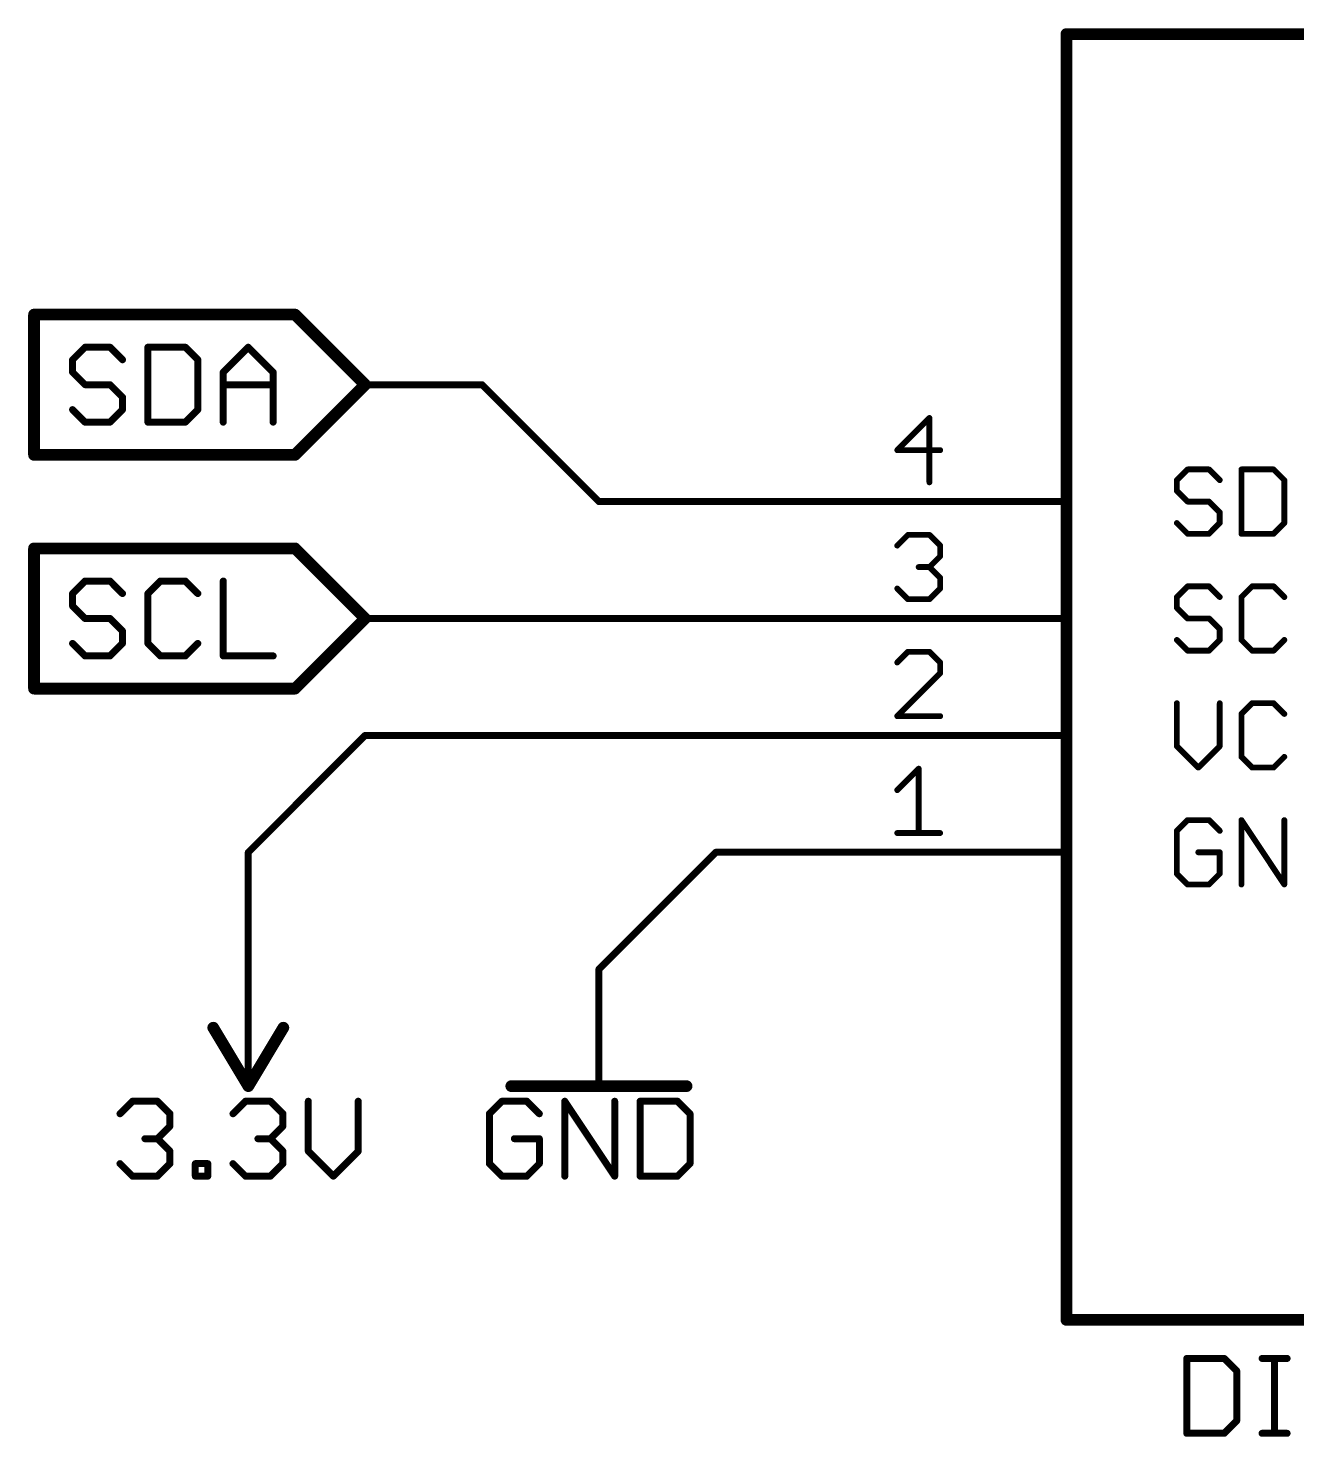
# Model space of a CAD drawing. Extents: x 2 to 137, y 1 to 177.
# Drawn here: x 5.38 to 32.95, y 63.5 to 94.11 of the extents above; entities that cross this region are included whole.
import ezdxf

# ---------------------------------------------------------------- set-up
doc = ezdxf.new("R2010")
doc.units = 0
for name, color, linetype in [('91', 94, 'CONTINUOUS'), ('94', 14, 'CONTINUOUS'), ('95', 250, 'CONTINUOUS'), ('96', 250, 'CONTINUOUS')]:
    doc.layers.add(name, color=color, linetype=linetype)

msp = doc.modelspace()

# ---------------------------------------------------------------- linework, layer by layer
at = {"layer": '91', "const_width": 0.1524}
for points in [[(15.24, 86.36), (12.7, 86.36)], [(17.78, 83.82), (15.24, 86.36)], [(22.86, 83.82), (17.78, 83.82)], [(22.86, 81.28), (12.7, 81.28)], [(10.16, 76.2), (12.7, 78.74)], [(12.7, 78.74), (22.86, 78.74)], [(10.16, 73.66), (10.16, 76.2)], [(20.32, 76.2), (17.78, 73.66)], [(22.86, 76.2), (20.32, 76.2)]]:
    msp.add_lwpolyline(points, dxfattribs=at)
at = {"layer": '91', "const_width": 0.0762}
for points in [[(12.7, 86.3981, 1), (12.7, 86.3219)], [(15.2669, 86.3869, 1), (15.2131, 86.3331)], [(15.24, 86.3219, 1), (15.24, 86.3981)], [(17.78, 83.8581, 1), (17.78, 83.7819)], [(17.7531, 83.7931, 1), (17.8069, 83.8469)], [(22.86, 83.7819, 1), (22.86, 83.8581)], [(12.7, 81.3181, 1), (12.7, 81.2419)], [(22.86, 81.2419, 1), (22.86, 81.3181)], [(12.7, 78.7781, 1), (12.7, 78.7019)], [(12.7269, 78.7131, 1), (12.6731, 78.7669)], [(22.86, 78.7019, 1), (22.86, 78.7781)], [(10.1981, 76.2, 1), (10.1219, 76.2)], [(10.1331, 76.2269, 1), (10.1869, 76.1731)], [(20.32, 76.2381, 1), (20.32, 76.1619)], [(20.3469, 76.1731, 1), (20.2931, 76.2269)], [(22.86, 76.1619, 1), (22.86, 76.2381)], [(10.1219, 73.66, 1), (10.1981, 73.66)], [(17.7531, 73.6869, 1), (17.8069, 73.6331)]]:
    msp.add_lwpolyline(points, format="xyb", dxfattribs=at)
at = {"layer": '94'}
for points, const_width in [([(27.94, 66.04), (27.94, 93.98)], 0.254), ([(27.94, 93.98), (58.42, 93.98)], 0.254), ([(22.86, 83.82), (27.94, 83.82)], 0.1524), ([(22.86, 81.28), (27.94, 81.28)], 0.1524), ([(22.86, 78.74), (27.94, 78.74)], 0.1524), ([(22.86, 76.2), (27.94, 76.2)], 0.1524), ([(10.16, 73.66), (10.16, 71.12)], 0.1524), ([(17.78, 73.66), (17.78, 71.12)], 0.1524), ([(9.398, 72.39), (10.16, 71.12)], 0.254), ([(10.16, 71.12), (10.922, 72.39)], 0.254), ([(15.875, 71.12), (19.685, 71.12)], 0.254), ([(58.42, 66.04), (27.94, 66.04)], 0.254)]:
    msp.add_lwpolyline(points, dxfattribs=dict(at, const_width=const_width))
for points, const_width in [([(28.0035, 93.98, 1), (27.8765, 93.98)], 0.127), ([(27.94, 94.0435, 1), (27.94, 93.9165)], 0.127), ([(22.86, 83.8581, 1), (22.86, 83.7819)], 0.0762), ([(27.94, 83.7819, 1), (27.94, 83.8581)], 0.0762), ([(22.86, 81.3181, 1), (22.86, 81.2419)], 0.0762), ([(27.94, 81.2419, 1), (27.94, 81.3181)], 0.0762), ([(22.86, 78.7781, 1), (22.86, 78.7019)], 0.0762), ([(27.94, 78.7019, 1), (27.94, 78.7781)], 0.0762), ([(22.86, 76.2381, 1), (22.86, 76.1619)], 0.0762), ([(27.94, 76.1619, 1), (27.94, 76.2381)], 0.0762), ([(10.1981, 73.66, 1), (10.1219, 73.66)], 0.0762), ([(17.8181, 73.66, 1), (17.7419, 73.66)], 0.0762), ([(9.4525, 72.4227, 1), (9.3435, 72.3573)], 0.127), ([(10.9765, 72.3573, 1), (10.8675, 72.4227)], 0.127), ([(10.1055, 71.1527, 1), (10.2145, 71.0873)], 0.127), ([(10.1055, 71.0873, 1), (10.2145, 71.1527)], 0.127), ([(10.1219, 71.12, 1), (10.1981, 71.12)], 0.0762), ([(15.875, 71.1835, 1), (15.875, 71.0565)], 0.127), ([(17.7419, 71.12, 1), (17.8181, 71.12)], 0.0762), ([(19.685, 71.0565, 1), (19.685, 71.1835)], 0.127), ([(27.94, 66.1035, 1), (27.94, 65.9765)], 0.127), ([(27.8765, 66.04, 1), (28.0035, 66.04)], 0.127)]:
    msp.add_lwpolyline(points, format="xyb", dxfattribs=dict(at, const_width=const_width))
at = {"layer": '95'}
for points, const_width in [([(11.176, 87.884), (5.5025, 87.884)], 0.254), ([(5.5025, 84.836), (5.5025, 87.884)], 0.254), ([(12.7, 86.36), (11.176, 87.884)], 0.254), ([(6.6119, 87.1742), (6.3407, 86.903)], 0.1524), ([(7.1542, 87.1742), (6.6119, 87.1742)], 0.1524), ([(7.4254, 86.903), (7.1542, 87.1742)], 0.1524), ([(7.9779, 87.1742), (7.9779, 85.5472)], 0.1524), ([(8.7914, 87.1742), (7.9779, 87.1742)], 0.1524), ([(9.0625, 86.903), (8.7914, 87.1742)], 0.1524), ([(9.615, 86.6319), (10.1574, 87.1742)], 0.1524), ([(10.1574, 87.1742), (10.6997, 86.6319)], 0.1524), ([(6.3407, 86.903), (6.3407, 86.6319)], 0.1524), ([(9.0625, 85.8184), (9.0625, 86.903)], 0.1524), ([(6.3407, 86.6319), (6.6119, 86.3607)], 0.1524), ([(9.615, 85.5472), (9.615, 86.6319)], 0.1524), ([(10.6997, 86.6319), (10.6997, 85.5472)], 0.1524), ([(6.6119, 86.3607), (7.1542, 86.3607)], 0.1524), ([(7.1542, 86.3607), (7.4254, 86.0895)], 0.1524), ([(9.615, 86.3607), (10.6997, 86.3607)], 0.1524), ([(12.7, 86.36), (11.176, 84.836)], 0.254), ([(7.4254, 86.0895), (7.4254, 85.8184)], 0.1524), ([(6.6119, 85.5472), (6.3407, 85.8184)], 0.1524), ([(7.4254, 85.8184), (7.1542, 85.5472)], 0.1524), ([(8.7914, 85.5472), (9.0625, 85.8184)], 0.1524), ([(24.9625, 85.6373), (24.2634, 84.9382)], 0.127), ([(24.9625, 84.2391), (24.9625, 85.6373)], 0.127), ([(7.1542, 85.5472), (6.6119, 85.5472)], 0.1524), ([(7.9779, 85.5472), (8.7914, 85.5472)], 0.1524), ([(11.176, 84.836), (5.5025, 84.836)], 0.254), ([(24.2634, 84.9382), (25.1956, 84.9382)], 0.127), ([(30.5733, 84.5197), (30.3403, 84.2867)], 0.127), ([(31.0394, 84.5197), (30.5733, 84.5197)], 0.127), ([(31.2724, 84.2867), (31.0394, 84.5197)], 0.127), ([(31.7436, 84.5197), (31.7436, 83.1215)], 0.127), ([(32.4427, 84.5197), (31.7436, 84.5197)], 0.127), ([(32.6757, 84.2867), (32.4427, 84.5197)], 0.127), ([(30.3403, 84.2867), (30.3403, 84.0536)], 0.127), ([(32.6757, 83.3545), (32.6757, 84.2867)], 0.127), ([(30.3403, 84.0536), (30.5733, 83.8206)], 0.127), ([(30.5733, 83.8206), (31.0394, 83.8206)], 0.127), ([(31.0394, 83.8206), (31.2724, 83.5876)], 0.127), ([(31.2724, 83.5876), (31.2724, 83.3545)], 0.127), ([(30.5733, 83.1215), (30.3403, 83.3545)], 0.127), ([(31.2724, 83.3545), (31.0394, 83.1215)], 0.127), ([(32.4427, 83.1215), (32.6757, 83.3545)], 0.127), ([(24.2634, 82.8643), (24.4965, 83.0973)], 0.127), ([(24.4965, 83.0973), (24.9625, 83.0973)], 0.127), ([(24.9625, 83.0973), (25.1956, 82.8643)], 0.127), ([(31.0394, 83.1215), (30.5733, 83.1215)], 0.127), ([(31.7436, 83.1215), (32.4427, 83.1215)], 0.127), ([(11.176, 82.804), (5.5025, 82.804)], 0.254), ([(5.5025, 79.756), (5.5025, 82.804)], 0.254), ([(12.7, 81.28), (11.176, 82.804)], 0.254), ([(25.1956, 82.6312), (24.9625, 82.3982)], 0.127), ([(25.1956, 82.8643), (25.1956, 82.6312)], 0.127), ([(24.9625, 82.3982), (24.7295, 82.3982)], 0.127), ([(24.9625, 82.3982), (25.1956, 82.1652)], 0.127), ([(6.6119, 82.0942), (6.3407, 81.823)], 0.1524), ([(7.1542, 82.0942), (6.6119, 82.0942)], 0.1524), ([(7.4254, 81.823), (7.1542, 82.0942)], 0.1524), ([(8.249, 82.0942), (7.9779, 81.823)], 0.1524), ([(8.7914, 82.0942), (8.249, 82.0942)], 0.1524), ([(9.0625, 81.823), (8.7914, 82.0942)], 0.1524), ([(9.615, 82.0942), (9.615, 80.4672)], 0.1524), ([(25.1956, 82.1652), (25.1956, 81.9321)], 0.127), ([(30.5733, 81.9797), (30.3403, 81.7467)], 0.127), ([(31.0394, 81.9797), (30.5733, 81.9797)], 0.127), ([(31.2724, 81.7467), (31.0394, 81.9797)], 0.127), ([(31.9766, 81.9797), (31.7436, 81.7467)], 0.127), ([(32.4427, 81.9797), (31.9766, 81.9797)], 0.127), ([(32.6757, 81.7467), (32.4427, 81.9797)], 0.127), ([(6.3407, 81.823), (6.3407, 81.5519)], 0.1524), ([(7.9779, 81.823), (7.9779, 80.7384)], 0.1524), ([(24.4965, 81.6991), (24.2634, 81.9321)], 0.127), ([(24.9625, 81.6991), (24.4965, 81.6991)], 0.127), ([(25.1956, 81.9321), (24.9625, 81.6991)], 0.127), ([(30.3403, 81.7467), (30.3403, 81.5136)], 0.127), ([(31.7436, 81.7467), (31.7436, 80.8145)], 0.127), ([(6.3407, 81.5519), (6.6119, 81.2807)], 0.1524), ([(30.3403, 81.5136), (30.5733, 81.2806)], 0.127), ([(6.6119, 81.2807), (7.1542, 81.2807)], 0.1524), ([(7.1542, 81.2807), (7.4254, 81.0095)], 0.1524), ([(12.7, 81.28), (11.176, 79.756)], 0.254), ([(30.5733, 81.2806), (31.0394, 81.2806)], 0.127), ([(31.0394, 81.2806), (31.2724, 81.0476)], 0.127), ([(31.2724, 81.0476), (31.2724, 80.8145)], 0.127), ([(6.6119, 80.4672), (6.3407, 80.7384)], 0.1524), ([(7.4254, 80.7384), (7.1542, 80.4672)], 0.1524), ([(7.4254, 81.0095), (7.4254, 80.7384)], 0.1524), ([(7.9779, 80.7384), (8.249, 80.4672)], 0.1524), ([(8.7914, 80.4672), (9.0625, 80.7384)], 0.1524), ([(30.5733, 80.5815), (30.3403, 80.8145)], 0.127), ([(31.2724, 80.8145), (31.0394, 80.5815)], 0.127), ([(31.7436, 80.8145), (31.9766, 80.5815)], 0.127), ([(32.4427, 80.5815), (32.6757, 80.8145)], 0.127), ([(7.1542, 80.4672), (6.6119, 80.4672)], 0.1524), ([(8.249, 80.4672), (8.7914, 80.4672)], 0.1524), ([(9.615, 80.4672), (10.6997, 80.4672)], 0.1524), ([(24.4965, 80.5573), (24.2634, 80.3243)], 0.127), ([(24.9625, 80.5573), (24.4965, 80.5573)], 0.127), ([(25.1956, 80.3243), (24.9625, 80.5573)], 0.127), ([(31.0394, 80.5815), (30.5733, 80.5815)], 0.127), ([(31.9766, 80.5815), (32.4427, 80.5815)], 0.127), ([(25.1956, 80.0912), (25.1956, 80.3243)], 0.127), ([(24.2634, 79.1591), (25.1956, 80.0912)], 0.127), ([(11.176, 79.756), (5.5025, 79.756)], 0.254), ([(30.3403, 79.4397), (30.3403, 78.5076)], 0.127), ([(31.2724, 78.5076), (31.2724, 79.4397)], 0.127), ([(31.9766, 79.4397), (31.7436, 79.2067)], 0.127), ([(32.4427, 79.4397), (31.9766, 79.4397)], 0.127), ([(32.6757, 79.2067), (32.4427, 79.4397)], 0.127), ([(25.1956, 79.1591), (24.2634, 79.1591)], 0.127), ([(31.7436, 79.2067), (31.7436, 78.2745)], 0.127), ([(30.3403, 78.5076), (30.8064, 78.0415)], 0.127), ([(30.8064, 78.0415), (31.2724, 78.5076)], 0.127), ([(24.2634, 77.5512), (24.7295, 78.0173)], 0.127), ([(24.7295, 78.0173), (24.7295, 76.6191)], 0.127), ([(31.7436, 78.2745), (31.9766, 78.0415)], 0.127), ([(31.9766, 78.0415), (32.4427, 78.0415)], 0.127), ([(32.4427, 78.0415), (32.6757, 78.2745)], 0.127), ([(30.5733, 76.8997), (30.3403, 76.6667)], 0.127), ([(31.0394, 76.8997), (30.5733, 76.8997)], 0.127), ([(31.2724, 76.6667), (31.0394, 76.8997)], 0.127), ([(31.7436, 75.5015), (31.7436, 76.8997)], 0.127), ([(31.7436, 76.8997), (32.6757, 75.5015)], 0.127), ([(32.6757, 75.5015), (32.6757, 76.8997)], 0.127), ([(24.2634, 76.6191), (25.1956, 76.6191)], 0.127), ([(30.3403, 76.6667), (30.3403, 75.7345)], 0.127), ([(31.2724, 76.2006), (30.8064, 76.2006)], 0.127), ([(31.2724, 75.7345), (31.2724, 76.2006)], 0.127), ([(30.3403, 75.7345), (30.5733, 75.5015)], 0.127), ([(31.0394, 75.5015), (31.2724, 75.7345)], 0.127), ([(30.5733, 75.5015), (31.0394, 75.5015)], 0.127), ([(30.5562, 65.2032), (30.5562, 63.5762)], 0.1524), ([(31.3697, 65.2032), (30.5562, 65.2032)], 0.1524), ([(31.6409, 64.932), (31.3697, 65.2032)], 0.1524), ([(32.1934, 65.2032), (32.7357, 65.2032)], 0.1524), ([(32.4645, 63.5762), (32.4645, 65.2032)], 0.1524), ([(31.6409, 63.8474), (31.6409, 64.932)], 0.1524), ([(31.3697, 63.5762), (31.6409, 63.8474)], 0.1524), ([(30.5562, 63.5762), (31.3697, 63.5762)], 0.1524), ([(32.1934, 63.5762), (32.7357, 63.5762)], 0.1524)]:
    msp.add_lwpolyline(points, dxfattribs=dict(at, const_width=const_width))
for points, const_width in [([(5.5025, 87.9475, 1), (5.5025, 87.8205)], 0.127), ([(5.566, 87.884, 1), (5.439, 87.884)], 0.127), ([(11.2209, 87.9289, 1), (11.1311, 87.8391)], 0.127), ([(11.176, 87.8205, 1), (11.176, 87.9475)], 0.127), ([(6.6119, 87.2123, 1), (6.6119, 87.1361)], 0.0762), ([(6.6388, 87.1472, 1), (6.5849, 87.2011)], 0.0762), ([(7.1812, 87.2011, 1), (7.1273, 87.1472)], 0.0762), ([(7.1542, 87.1361, 1), (7.1542, 87.2123)], 0.0762), ([(8.016, 87.1742, 1), (7.9398, 87.1742)], 0.0762), ([(7.9779, 87.2123, 1), (7.9779, 87.1361)], 0.0762), ([(8.8183, 87.2011, 1), (8.7644, 87.1472)], 0.0762), ([(8.7914, 87.1361, 1), (8.7914, 87.2123)], 0.0762), ([(10.1843, 87.2011, 1), (10.1304, 87.1472)], 0.0762), ([(10.1843, 87.1472, 1), (10.1304, 87.2011)], 0.0762), ([(6.3788, 86.903, 1), (6.3026, 86.903)], 0.0762), ([(6.3138, 86.93, 1), (6.3677, 86.8761)], 0.0762), ([(7.3984, 86.8761, 1), (7.4523, 86.93)], 0.0762), ([(9.1006, 86.903, 1), (9.0244, 86.903)], 0.0762), ([(9.0356, 86.8761, 1), (9.0895, 86.93)], 0.0762), ([(6.3677, 86.6588, 1), (6.3138, 86.6049)], 0.0762), ([(6.3026, 86.6319, 1), (6.3788, 86.6319)], 0.0762), ([(9.6531, 86.6319, 1), (9.5769, 86.6319)], 0.0762), ([(9.5881, 86.6588, 1), (9.642, 86.6049)], 0.0762), ([(10.7378, 86.6319, 1), (10.6616, 86.6319)], 0.0762), ([(10.6728, 86.6049, 1), (10.7266, 86.6588)], 0.0762), ([(6.6119, 86.3988, 1), (6.6119, 86.3226)], 0.0762), ([(6.5849, 86.3338, 1), (6.6388, 86.3876)], 0.0762), ([(7.1812, 86.3876, 1), (7.1273, 86.3338)], 0.0762), ([(7.1542, 86.3226, 1), (7.1542, 86.3988)], 0.0762), ([(9.615, 86.3988, 1), (9.615, 86.3226)], 0.0762), ([(10.6997, 86.3226, 1), (10.6997, 86.3988)], 0.0762), ([(12.7449, 86.3151, 1), (12.6551, 86.4049)], 0.127), ([(12.6551, 86.3151, 1), (12.7449, 86.4049)], 0.127), ([(7.4635, 86.0895, 1), (7.3873, 86.0895)], 0.0762), ([(7.3984, 86.0626, 1), (7.4523, 86.1165)], 0.0762), ([(6.3677, 85.8453, 1), (6.3138, 85.7914)], 0.0762), ([(7.3873, 85.8184, 1), (7.4635, 85.8184)], 0.0762), ([(7.4523, 85.7914, 1), (7.3984, 85.8453)], 0.0762), ([(9.0244, 85.8184, 1), (9.1006, 85.8184)], 0.0762), ([(9.0895, 85.7914, 1), (9.0356, 85.8453)], 0.0762), ([(24.9943, 85.6373, 1), (24.9308, 85.6373)], 0.0635), ([(24.985, 85.6148, 1), (24.9401, 85.6597)], 0.0635), ([(6.6119, 85.5853, 1), (6.6119, 85.5091)], 0.0762), ([(6.5849, 85.5203, 1), (6.6388, 85.5741)], 0.0762), ([(7.1273, 85.5741, 1), (7.1812, 85.5203)], 0.0762), ([(7.1542, 85.5091, 1), (7.1542, 85.5853)], 0.0762), ([(7.9779, 85.5853, 1), (7.9779, 85.5091)], 0.0762), ([(7.9398, 85.5472, 1), (8.016, 85.5472)], 0.0762), ([(8.7644, 85.5741, 1), (8.8183, 85.5203)], 0.0762), ([(8.7914, 85.5091, 1), (8.7914, 85.5853)], 0.0762), ([(9.5769, 85.5472, 1), (9.6531, 85.5472)], 0.0762), ([(10.6616, 85.5472, 1), (10.7378, 85.5472)], 0.0762), ([(5.5025, 84.8995, 1), (5.5025, 84.7725)], 0.127), ([(5.439, 84.836, 1), (5.566, 84.836)], 0.127), ([(11.1311, 84.8809, 1), (11.2209, 84.7911)], 0.127), ([(11.176, 84.7725, 1), (11.176, 84.8995)], 0.127), ([(24.2634, 84.9699, 1), (24.2634, 84.9064)], 0.0635), ([(24.241, 84.9606, 1), (24.2859, 84.9157)], 0.0635), ([(25.1956, 84.9064, 1), (25.1956, 84.9699)], 0.0635), ([(30.5733, 84.5514, 1), (30.5733, 84.4879)], 0.0635), ([(30.5958, 84.4972, 1), (30.5509, 84.5421)], 0.0635), ([(31.0618, 84.5421, 1), (31.0169, 84.4972)], 0.0635), ([(31.0394, 84.4879, 1), (31.0394, 84.5514)], 0.0635), ([(31.7753, 84.5197, 1), (31.7118, 84.5197)], 0.0635), ([(31.7436, 84.5514, 1), (31.7436, 84.4879)], 0.0635), ([(32.4651, 84.5421, 1), (32.4202, 84.4972)], 0.0635), ([(32.4427, 84.4879, 1), (32.4427, 84.5514)], 0.0635), ([(24.9308, 84.2391, 1), (24.9943, 84.2391)], 0.0635), ([(30.3721, 84.2867, 1), (30.3086, 84.2867)], 0.0635), ([(30.3178, 84.3091, 1), (30.3628, 84.2642)], 0.0635), ([(31.25, 84.2642, 1), (31.2949, 84.3091)], 0.0635), ([(32.7075, 84.2867, 1), (32.644, 84.2867)], 0.0635), ([(32.6533, 84.2642, 1), (32.6982, 84.3091)], 0.0635), ([(30.3628, 84.0761, 1), (30.3178, 84.0312)], 0.0635), ([(30.3086, 84.0536, 1), (30.3721, 84.0536)], 0.0635), ([(30.5733, 83.8523, 1), (30.5733, 83.7888)], 0.0635), ([(30.5509, 83.7981, 1), (30.5958, 83.843)], 0.0635), ([(31.0618, 83.843, 1), (31.0169, 83.7981)], 0.0635), ([(31.0394, 83.7888, 1), (31.0394, 83.8523)], 0.0635), ([(31.3042, 83.5876, 1), (31.2407, 83.5876)], 0.0635), ([(31.25, 83.5651, 1), (31.2949, 83.61)], 0.0635), ([(30.3628, 83.377, 1), (30.3178, 83.3321)], 0.0635), ([(31.2407, 83.3545, 1), (31.3042, 83.3545)], 0.0635), ([(31.2949, 83.3321, 1), (31.25, 83.377)], 0.0635), ([(32.644, 83.3545, 1), (32.7075, 83.3545)], 0.0635), ([(32.6982, 83.3321, 1), (32.6533, 83.377)], 0.0635), ([(24.4965, 83.129, 1), (24.4965, 83.0655)], 0.0635), ([(24.5189, 83.0748, 1), (24.474, 83.1197)], 0.0635), ([(24.985, 83.1197, 1), (24.9401, 83.0748)], 0.0635), ([(24.9625, 83.0655, 1), (24.9625, 83.129)], 0.0635), ([(30.5733, 83.1532, 1), (30.5733, 83.0897)], 0.0635), ([(30.5509, 83.099, 1), (30.5958, 83.144)], 0.0635), ([(31.0169, 83.144, 1), (31.0618, 83.099)], 0.0635), ([(31.0394, 83.0897, 1), (31.0394, 83.1532)], 0.0635), ([(31.7118, 83.1215, 1), (31.7753, 83.1215)], 0.0635), ([(31.7436, 83.1532, 1), (31.7436, 83.0897)], 0.0635), ([(32.4202, 83.144, 1), (32.4651, 83.099)], 0.0635), ([(32.4427, 83.0897, 1), (32.4427, 83.1532)], 0.0635), ([(5.5025, 82.8675, 1), (5.5025, 82.7405)], 0.127), ([(5.566, 82.804, 1), (5.439, 82.804)], 0.127), ([(11.2209, 82.8489, 1), (11.1311, 82.7591)], 0.127), ([(11.176, 82.7405, 1), (11.176, 82.8675)], 0.127), ([(24.241, 82.8867, 1), (24.2859, 82.8418)], 0.0635), ([(25.2273, 82.8643, 1), (25.1638, 82.8643)], 0.0635), ([(25.1638, 82.6312, 1), (25.2273, 82.6312)], 0.0635), ([(25.1731, 82.8418, 1), (25.218, 82.8867)], 0.0635), ([(25.218, 82.6088, 1), (25.1731, 82.6537)], 0.0635), ([(24.7295, 82.4299, 1), (24.7295, 82.3664)], 0.0635), ([(24.985, 82.4206, 1), (24.9401, 82.3757)], 0.0635), ([(24.9401, 82.4206, 1), (24.985, 82.3757)], 0.0635), ([(24.9625, 82.3664, 1), (24.9625, 82.4299)], 0.0635), ([(6.6119, 82.1323, 1), (6.6119, 82.0561)], 0.0762), ([(6.6388, 82.0672, 1), (6.5849, 82.1211)], 0.0762), ([(7.1812, 82.1211, 1), (7.1273, 82.0672)], 0.0762), ([(7.1542, 82.0561, 1), (7.1542, 82.1323)], 0.0762), ([(8.249, 82.1323, 1), (8.249, 82.0561)], 0.0762), ([(8.276, 82.0672, 1), (8.2221, 82.1211)], 0.0762), ([(8.8183, 82.1211, 1), (8.7644, 82.0672)], 0.0762), ([(8.7914, 82.0561, 1), (8.7914, 82.1323)], 0.0762), ([(9.6531, 82.0942, 1), (9.5769, 82.0942)], 0.0762), ([(25.2273, 82.1652, 1), (25.1638, 82.1652)], 0.0635), ([(25.1731, 82.1427, 1), (25.218, 82.1876)], 0.0635), ([(30.5733, 82.0114, 1), (30.5733, 81.9479)], 0.0635), ([(30.5958, 81.9572, 1), (30.5509, 82.0021)], 0.0635), ([(31.0618, 82.0021, 1), (31.0169, 81.9572)], 0.0635), ([(31.0394, 81.9479, 1), (31.0394, 82.0114)], 0.0635), ([(31.9766, 82.0114, 1), (31.9766, 81.9479)], 0.0635), ([(31.9991, 81.9572, 1), (31.9542, 82.0021)], 0.0635), ([(32.4651, 82.0021, 1), (32.4202, 81.9572)], 0.0635), ([(32.4427, 81.9479, 1), (32.4427, 82.0114)], 0.0635), ([(6.3788, 81.823, 1), (6.3026, 81.823)], 0.0762), ([(6.3138, 81.85, 1), (6.3677, 81.7961)], 0.0762), ([(7.3984, 81.7961, 1), (7.4523, 81.85)], 0.0762), ([(7.9509, 81.85, 1), (8.0048, 81.7961)], 0.0762), ([(8.016, 81.823, 1), (7.9398, 81.823)], 0.0762), ([(9.0356, 81.7961, 1), (9.0895, 81.85)], 0.0762), ([(24.2859, 81.9546, 1), (24.241, 81.9097)], 0.0635), ([(24.4965, 81.7309, 1), (24.4965, 81.6673)], 0.0635), ([(24.474, 81.6766, 1), (24.5189, 81.7216)], 0.0635), ([(24.9401, 81.7216, 1), (24.985, 81.6766)], 0.0635), ([(24.9625, 81.6673, 1), (24.9625, 81.7309)], 0.0635), ([(25.1638, 81.9321, 1), (25.2273, 81.9321)], 0.0635), ([(25.218, 81.9097, 1), (25.1731, 81.9546)], 0.0635), ([(30.3721, 81.7467, 1), (30.3086, 81.7467)], 0.0635), ([(30.3178, 81.7691, 1), (30.3628, 81.7242)], 0.0635), ([(31.25, 81.7242, 1), (31.2949, 81.7691)], 0.0635), ([(31.7753, 81.7467, 1), (31.7118, 81.7467)], 0.0635), ([(31.7211, 81.7691, 1), (31.766, 81.7242)], 0.0635), ([(32.6533, 81.7242, 1), (32.6982, 81.7691)], 0.0635), ([(6.3677, 81.5788, 1), (6.3138, 81.5249)], 0.0762), ([(6.3026, 81.5519, 1), (6.3788, 81.5519)], 0.0762), ([(30.3628, 81.5361, 1), (30.3178, 81.4912)], 0.0635), ([(30.3086, 81.5136, 1), (30.3721, 81.5136)], 0.0635), ([(6.6119, 81.3188, 1), (6.6119, 81.2426)], 0.0762), ([(6.5849, 81.2538, 1), (6.6388, 81.3076)], 0.0762), ([(7.1812, 81.3076, 1), (7.1273, 81.2538)], 0.0762), ([(7.1542, 81.2426, 1), (7.1542, 81.3188)], 0.0762), ([(12.7449, 81.2351, 1), (12.6551, 81.3249)], 0.127), ([(12.6551, 81.2351, 1), (12.7449, 81.3249)], 0.127), ([(30.5733, 81.3123, 1), (30.5733, 81.2488)], 0.0635), ([(30.5509, 81.2581, 1), (30.5958, 81.303)], 0.0635), ([(31.0618, 81.303, 1), (31.0169, 81.2581)], 0.0635), ([(31.0394, 81.2488, 1), (31.0394, 81.3123)], 0.0635), ([(31.3042, 81.0476, 1), (31.2407, 81.0476)], 0.0635), ([(6.3677, 80.7653, 1), (6.3138, 80.7114)], 0.0762), ([(7.4635, 81.0095, 1), (7.3873, 81.0095)], 0.0762), ([(7.3984, 80.9826, 1), (7.4523, 81.0365)], 0.0762), ([(7.4523, 80.7114, 1), (7.3984, 80.7653)], 0.0762), ([(8.0048, 80.7653, 1), (7.9509, 80.7114)], 0.0762), ([(9.0895, 80.7114, 1), (9.0356, 80.7653)], 0.0762), ([(30.3628, 80.837, 1), (30.3178, 80.7921)], 0.0635), ([(31.2407, 80.8145, 1), (31.3042, 80.8145)], 0.0635), ([(31.25, 81.0251, 1), (31.2949, 81.07)], 0.0635), ([(31.2949, 80.7921, 1), (31.25, 80.837)], 0.0635), ([(31.7118, 80.8145, 1), (31.7753, 80.8145)], 0.0635), ([(31.766, 80.837, 1), (31.7211, 80.7921)], 0.0635), ([(32.6982, 80.7921, 1), (32.6533, 80.837)], 0.0635), ([(6.6119, 80.5053, 1), (6.6119, 80.4291)], 0.0762), ([(6.5849, 80.4403, 1), (6.6388, 80.4941)], 0.0762), ([(7.1273, 80.4941, 1), (7.1812, 80.4403)], 0.0762), ([(7.1542, 80.4291, 1), (7.1542, 80.5053)], 0.0762), ([(7.3873, 80.7384, 1), (7.4635, 80.7384)], 0.0762), ([(7.9398, 80.7384, 1), (8.016, 80.7384)], 0.0762), ([(8.249, 80.5053, 1), (8.249, 80.4291)], 0.0762), ([(8.2221, 80.4403, 1), (8.276, 80.4941)], 0.0762), ([(8.7644, 80.4941, 1), (8.8183, 80.4403)], 0.0762), ([(8.7914, 80.4291, 1), (8.7914, 80.5053)], 0.0762), ([(9.615, 80.5053, 1), (9.615, 80.4291)], 0.0762), ([(9.5769, 80.4672, 1), (9.6531, 80.4672)], 0.0762), ([(10.6997, 80.4291, 1), (10.6997, 80.5053)], 0.0762), ([(24.4965, 80.589, 1), (24.4965, 80.5255)], 0.0635), ([(24.5189, 80.5348, 1), (24.474, 80.5797)], 0.0635), ([(24.985, 80.5797, 1), (24.9401, 80.5348)], 0.0635), ([(24.9625, 80.5255, 1), (24.9625, 80.589)], 0.0635), ([(30.5733, 80.6133, 1), (30.5733, 80.5498)], 0.0635), ([(30.5509, 80.559, 1), (30.5958, 80.604)], 0.0635), ([(31.0169, 80.604, 1), (31.0618, 80.559)], 0.0635), ([(31.0394, 80.5498, 1), (31.0394, 80.6133)], 0.0635), ([(31.9766, 80.6133, 1), (31.9766, 80.5498)], 0.0635), ([(31.9542, 80.559, 1), (31.9991, 80.604)], 0.0635), ([(32.4202, 80.604, 1), (32.4651, 80.559)], 0.0635), ([(32.4427, 80.5498, 1), (32.4427, 80.6133)], 0.0635), ([(24.241, 80.3467, 1), (24.2859, 80.3018)], 0.0635), ([(25.2273, 80.3243, 1), (25.1638, 80.3243)], 0.0635), ([(25.1731, 80.3018, 1), (25.218, 80.3467)], 0.0635), ([(25.1638, 80.0912, 1), (25.2273, 80.0912)], 0.0635), ([(25.218, 80.0688, 1), (25.1731, 80.1137)], 0.0635), ([(5.5025, 79.8195, 1), (5.5025, 79.6925)], 0.127), ([(5.439, 79.756, 1), (5.566, 79.756)], 0.127), ([(11.1311, 79.8009, 1), (11.2209, 79.7111)], 0.127), ([(11.176, 79.6925, 1), (11.176, 79.8195)], 0.127), ([(30.3721, 79.4397, 1), (30.3086, 79.4397)], 0.0635), ([(31.3042, 79.4397, 1), (31.2407, 79.4397)], 0.0635), ([(31.9766, 79.4714, 1), (31.9766, 79.4079)], 0.0635), ([(31.9991, 79.4172, 1), (31.9542, 79.4621)], 0.0635), ([(32.4651, 79.4621, 1), (32.4202, 79.4172)], 0.0635), ([(32.4427, 79.4079, 1), (32.4427, 79.4714)], 0.0635), ([(24.2634, 79.1909, 1), (24.2634, 79.1274)], 0.0635), ([(24.241, 79.1816, 1), (24.2859, 79.1366)], 0.0635), ([(25.1956, 79.1274, 1), (25.1956, 79.1909)], 0.0635), ([(31.7753, 79.2067, 1), (31.7118, 79.2067)], 0.0635), ([(31.7211, 79.2291, 1), (31.766, 79.1842)], 0.0635), ([(32.6533, 79.1842, 1), (32.6982, 79.2291)], 0.0635), ([(30.3628, 78.53, 1), (30.3178, 78.4851)], 0.0635), ([(30.3086, 78.5076, 1), (30.3721, 78.5076)], 0.0635), ([(31.2407, 78.5076, 1), (31.3042, 78.5076)], 0.0635), ([(31.2949, 78.4851, 1), (31.25, 78.53)], 0.0635), ([(24.7612, 78.0173, 1), (24.6977, 78.0173)], 0.0635), ([(24.7519, 77.9948, 1), (24.707, 78.0397)], 0.0635), ([(30.7839, 78.064, 1), (30.8288, 78.019)], 0.0635), ([(30.7839, 78.019, 1), (30.8288, 78.064)], 0.0635), ([(31.7118, 78.2745, 1), (31.7753, 78.2745)], 0.0635), ([(31.766, 78.297, 1), (31.7211, 78.2521)], 0.0635), ([(31.9766, 78.0733, 1), (31.9766, 78.0097)], 0.0635), ([(31.9542, 78.019, 1), (31.9991, 78.064)], 0.0635), ([(32.4202, 78.064, 1), (32.4651, 78.019)], 0.0635), ([(32.4427, 78.0097, 1), (32.4427, 78.0733)], 0.0635), ([(32.6982, 78.2521, 1), (32.6533, 78.297)], 0.0635), ([(24.241, 77.5737, 1), (24.2859, 77.5288)], 0.0635), ([(30.5733, 76.9314, 1), (30.5733, 76.8679)], 0.0635), ([(30.5958, 76.8772, 1), (30.5509, 76.9221)], 0.0635), ([(31.0618, 76.9221, 1), (31.0169, 76.8772)], 0.0635), ([(31.0394, 76.8679, 1), (31.0394, 76.9314)], 0.0635), ([(31.7753, 76.8997, 1), (31.7118, 76.8997)], 0.0635), ([(31.77, 76.9173, 1), (31.7172, 76.8821)], 0.0635), ([(32.7075, 76.8997, 1), (32.644, 76.8997)], 0.0635), ([(24.2634, 76.6509, 1), (24.2634, 76.5874)], 0.0635), ([(24.6977, 76.6191, 1), (24.7612, 76.6191)], 0.0635), ([(25.1956, 76.5874, 1), (25.1956, 76.6509)], 0.0635), ([(30.3721, 76.6667, 1), (30.3086, 76.6667)], 0.0635), ([(30.3178, 76.6891, 1), (30.3628, 76.6442)], 0.0635), ([(31.25, 76.6442, 1), (31.2949, 76.6891)], 0.0635), ([(30.8064, 76.2323, 1), (30.8064, 76.1688)], 0.0635), ([(31.3042, 76.2006, 1), (31.2407, 76.2006)], 0.0635), ([(31.2724, 76.1688, 1), (31.2724, 76.2323)], 0.0635), ([(30.3628, 75.757, 1), (30.3178, 75.7121)], 0.0635), ([(30.3086, 75.7345, 1), (30.3721, 75.7345)], 0.0635), ([(31.2407, 75.7345, 1), (31.3042, 75.7345)], 0.0635), ([(31.2949, 75.7121, 1), (31.25, 75.757)], 0.0635), ([(30.5733, 75.5333, 1), (30.5733, 75.4698)], 0.0635), ([(30.5509, 75.479, 1), (30.5958, 75.524)], 0.0635), ([(31.0169, 75.524, 1), (31.0618, 75.479)], 0.0635), ([(31.0394, 75.4698, 1), (31.0394, 75.5333)], 0.0635), ([(31.7118, 75.5015, 1), (31.7753, 75.5015)], 0.0635), ([(32.644, 75.5015, 1), (32.7075, 75.5015)], 0.0635), ([(32.6493, 75.4839, 1), (32.7021, 75.5191)], 0.0635), ([(30.5943, 65.2032, 1), (30.5181, 65.2032)], 0.0762), ([(30.5562, 65.2413, 1), (30.5562, 65.1651)], 0.0762), ([(31.3966, 65.2301, 1), (31.3428, 65.1762)], 0.0762), ([(31.3697, 65.1651, 1), (31.3697, 65.2413)], 0.0762), ([(32.1934, 65.2413, 1), (32.1934, 65.1651)], 0.0762), ([(32.5026, 65.2032, 1), (32.4264, 65.2032)], 0.0762), ([(32.7357, 65.1651, 1), (32.7357, 65.2413)], 0.0762), ([(31.679, 64.932, 1), (31.6028, 64.932)], 0.0762), ([(31.6139, 64.9051, 1), (31.6678, 64.959)], 0.0762), ([(31.6028, 63.8474, 1), (31.679, 63.8474)], 0.0762), ([(31.6678, 63.8204, 1), (31.6139, 63.8743)], 0.0762), ([(30.5562, 63.6143, 1), (30.5562, 63.5381)], 0.0762), ([(30.5181, 63.5762, 1), (30.5943, 63.5762)], 0.0762), ([(31.3428, 63.6031, 1), (31.3966, 63.5493)], 0.0762), ([(31.3697, 63.5381, 1), (31.3697, 63.6143)], 0.0762), ([(32.1934, 63.6143, 1), (32.1934, 63.5381)], 0.0762), ([(32.4264, 63.5762, 1), (32.5026, 63.5762)], 0.0762), ([(32.7357, 63.5381, 1), (32.7357, 63.6143)], 0.0762)]:
    msp.add_lwpolyline(points, format="xyb", dxfattribs=dict(at, const_width=const_width))
at = {"layer": '96', "const_width": 0.1524}
for points in [[(7.3712, 70.52), (7.6423, 70.7912)], [(7.6423, 70.7912), (8.1847, 70.7912)], [(8.1847, 70.7912), (8.4558, 70.52)], [(9.8269, 70.52), (10.0981, 70.7912)], [(10.0981, 70.7912), (10.6404, 70.7912)], [(10.6404, 70.7912), (10.9116, 70.52)], [(11.4641, 70.7912), (11.4641, 69.7065)], [(12.5487, 69.7065), (12.5487, 70.7912)], [(15.6716, 70.7912), (15.4005, 70.52)], [(16.214, 70.7912), (15.6716, 70.7912)], [(16.4851, 70.52), (16.214, 70.7912)], [(17.0376, 69.1642), (17.0376, 70.7912)], [(17.0376, 70.7912), (18.1223, 69.1642)], [(18.1223, 69.1642), (18.1223, 70.7912)], [(18.6748, 70.7912), (18.6748, 69.1642)], [(19.4883, 70.7912), (18.6748, 70.7912)], [(19.7594, 70.52), (19.4883, 70.7912)], [(8.4558, 70.52), (8.4558, 70.2489)], [(10.9116, 70.52), (10.9116, 70.2489)], [(15.4005, 70.52), (15.4005, 69.4354)], [(19.7594, 69.4354), (19.7594, 70.52)], [(8.4558, 70.2489), (8.1847, 69.9777)], [(10.9116, 70.2489), (10.6404, 69.9777)], [(8.1847, 69.9777), (7.9135, 69.9777)], [(8.1847, 69.9777), (8.4558, 69.7065)], [(10.6404, 69.9777), (10.3692, 69.9777)], [(10.6404, 69.9777), (10.9116, 69.7065)], [(16.4851, 69.9777), (15.9428, 69.9777)], [(16.4851, 69.4354), (16.4851, 69.9777)], [(7.6423, 69.1642), (7.3712, 69.4354)], [(8.4558, 69.4354), (8.1847, 69.1642)], [(8.4558, 69.7065), (8.4558, 69.4354)], [(9.0083, 69.1642), (9.0083, 69.4354)], [(9.0083, 69.4354), (9.2795, 69.4354)], [(9.2795, 69.4354), (9.2795, 69.1642)], [(10.0981, 69.1642), (9.8269, 69.4354)], [(10.9116, 69.4354), (10.6404, 69.1642)], [(10.9116, 69.7065), (10.9116, 69.4354)], [(11.4641, 69.7065), (12.0064, 69.1642)], [(12.0064, 69.1642), (12.5487, 69.7065)], [(15.4005, 69.4354), (15.6716, 69.1642)], [(16.214, 69.1642), (16.4851, 69.4354)], [(19.4883, 69.1642), (19.7594, 69.4354)], [(8.1847, 69.1642), (7.6423, 69.1642)], [(9.2795, 69.1642), (9.0083, 69.1642)], [(10.6404, 69.1642), (10.0981, 69.1642)], [(15.6716, 69.1642), (16.214, 69.1642)], [(18.6748, 69.1642), (19.4883, 69.1642)]]:
    msp.add_lwpolyline(points, dxfattribs=at)
at = {"layer": '96', "const_width": 0.0762}
for points in [[(7.6423, 70.8293, 1), (7.6423, 70.7531)], [(7.6693, 70.7642, 1), (7.6154, 70.8181)], [(8.2116, 70.8181, 1), (8.1577, 70.7642)], [(8.1847, 70.7531, 1), (8.1847, 70.8293)], [(10.0981, 70.8293, 1), (10.0981, 70.7531)], [(10.125, 70.7642, 1), (10.0711, 70.8181)], [(10.6673, 70.8181, 1), (10.6135, 70.7642)], [(10.6404, 70.7531, 1), (10.6404, 70.8293)], [(11.5022, 70.7912, 1), (11.426, 70.7912)], [(12.5868, 70.7912, 1), (12.5106, 70.7912)], [(15.6716, 70.8293, 1), (15.6716, 70.7531)], [(15.6986, 70.7642, 1), (15.6447, 70.8181)], [(16.2409, 70.8181, 1), (16.187, 70.7642)], [(16.214, 70.7531, 1), (16.214, 70.8293)], [(17.0757, 70.7912, 1), (16.9995, 70.7912)], [(17.0693, 70.8123, 1), (17.0059, 70.7701)], [(18.1604, 70.7912, 1), (18.0842, 70.7912)], [(18.7129, 70.7912, 1), (18.6367, 70.7912)], [(18.6748, 70.8293, 1), (18.6748, 70.7531)], [(19.5152, 70.8181, 1), (19.4613, 70.7642)], [(19.4883, 70.7531, 1), (19.4883, 70.8293)], [(7.3442, 70.547, 1), (7.3981, 70.4931)], [(8.4939, 70.52, 1), (8.4177, 70.52)], [(8.4289, 70.4931, 1), (8.4828, 70.547)], [(9.8, 70.547, 1), (9.8538, 70.4931)], [(10.9497, 70.52, 1), (10.8735, 70.52)], [(10.8846, 70.4931, 1), (10.9385, 70.547)], [(15.3735, 70.547, 1), (15.4274, 70.4931)], [(15.4386, 70.52, 1), (15.3624, 70.52)], [(16.4582, 70.4931, 1), (16.5121, 70.547)], [(19.7975, 70.52, 1), (19.7213, 70.52)], [(19.7325, 70.4931, 1), (19.7864, 70.547)], [(8.4177, 70.2489, 1), (8.4939, 70.2489)], [(8.4828, 70.2219, 1), (8.4289, 70.2758)], [(10.8735, 70.2489, 1), (10.9497, 70.2489)], [(10.9385, 70.2219, 1), (10.8846, 70.2758)], [(7.9135, 70.0158, 1), (7.9135, 69.9396)], [(8.2116, 70.0046, 1), (8.1577, 69.9508)], [(8.1577, 70.0046, 1), (8.2116, 69.9508)], [(8.1847, 69.9396, 1), (8.1847, 70.0158)], [(10.3692, 70.0158, 1), (10.3692, 69.9396)], [(10.6673, 70.0046, 1), (10.6135, 69.9508)], [(10.6135, 70.0046, 1), (10.6673, 69.9508)], [(10.6404, 69.9396, 1), (10.6404, 70.0158)], [(15.9428, 70.0158, 1), (15.9428, 69.9396)], [(16.5232, 69.9777, 1), (16.447, 69.9777)], [(16.4851, 69.9396, 1), (16.4851, 70.0158)], [(7.3981, 69.4623, 1), (7.3442, 69.4084)], [(8.4939, 69.7065, 1), (8.4177, 69.7065)], [(8.4289, 69.6796, 1), (8.4828, 69.7335)], [(8.4828, 69.4084, 1), (8.4289, 69.4623)], [(9.0464, 69.4354, 1), (8.9702, 69.4354)], [(9.0083, 69.4735, 1), (9.0083, 69.3973)], [(9.3176, 69.4354, 1), (9.2414, 69.4354)], [(9.2795, 69.3973, 1), (9.2795, 69.4735)], [(9.8538, 69.4623, 1), (9.8, 69.4084)], [(10.9497, 69.7065, 1), (10.8735, 69.7065)], [(10.8846, 69.6796, 1), (10.9385, 69.7335)], [(10.9385, 69.4084, 1), (10.8846, 69.4623)], [(11.491, 69.7335, 1), (11.4371, 69.6796)], [(11.426, 69.7065, 1), (11.5022, 69.7065)], [(12.5106, 69.7065, 1), (12.5868, 69.7065)], [(12.5757, 69.6796, 1), (12.5218, 69.7335)], [(15.4274, 69.4623, 1), (15.3735, 69.4084)], [(16.5121, 69.4084, 1), (16.4582, 69.4623)], [(19.7864, 69.4084, 1), (19.7325, 69.4623)], [(7.6423, 69.2023, 1), (7.6423, 69.1261)], [(7.6154, 69.1373, 1), (7.6693, 69.1911)], [(8.1577, 69.1911, 1), (8.2116, 69.1373)], [(8.1847, 69.1261, 1), (8.1847, 69.2023)], [(8.4177, 69.4354, 1), (8.4939, 69.4354)], [(9.0083, 69.2023, 1), (9.0083, 69.1261)], [(8.9702, 69.1642, 1), (9.0464, 69.1642)], [(9.2414, 69.1642, 1), (9.3176, 69.1642)], [(9.2795, 69.1261, 1), (9.2795, 69.2023)], [(10.0981, 69.2023, 1), (10.0981, 69.1261)], [(10.0711, 69.1373, 1), (10.125, 69.1911)], [(10.6135, 69.1911, 1), (10.6673, 69.1373)], [(10.6404, 69.1261, 1), (10.6404, 69.2023)], [(10.8735, 69.4354, 1), (10.9497, 69.4354)], [(11.9794, 69.1911, 1), (12.0333, 69.1373)], [(11.9794, 69.1373, 1), (12.0333, 69.1911)], [(15.3624, 69.4354, 1), (15.4386, 69.4354)], [(15.6716, 69.2023, 1), (15.6716, 69.1261)], [(15.6447, 69.1373, 1), (15.6986, 69.1911)], [(16.187, 69.1911, 1), (16.2409, 69.1373)], [(16.214, 69.1261, 1), (16.214, 69.2023)], [(16.447, 69.4354, 1), (16.5232, 69.4354)], [(16.9995, 69.1642, 1), (17.0757, 69.1642)], [(18.0842, 69.1642, 1), (18.1604, 69.1642)], [(18.0906, 69.1431, 1), (18.154, 69.1853)], [(18.6748, 69.2023, 1), (18.6748, 69.1261)], [(18.6367, 69.1642, 1), (18.7129, 69.1642)], [(19.4613, 69.1911, 1), (19.5152, 69.1373)], [(19.4883, 69.1261, 1), (19.4883, 69.2023)], [(19.7213, 69.4354, 1), (19.7975, 69.4354)]]:
    msp.add_lwpolyline(points, format="xyb", dxfattribs=at)

doc.saveas('drawing.dxf')
